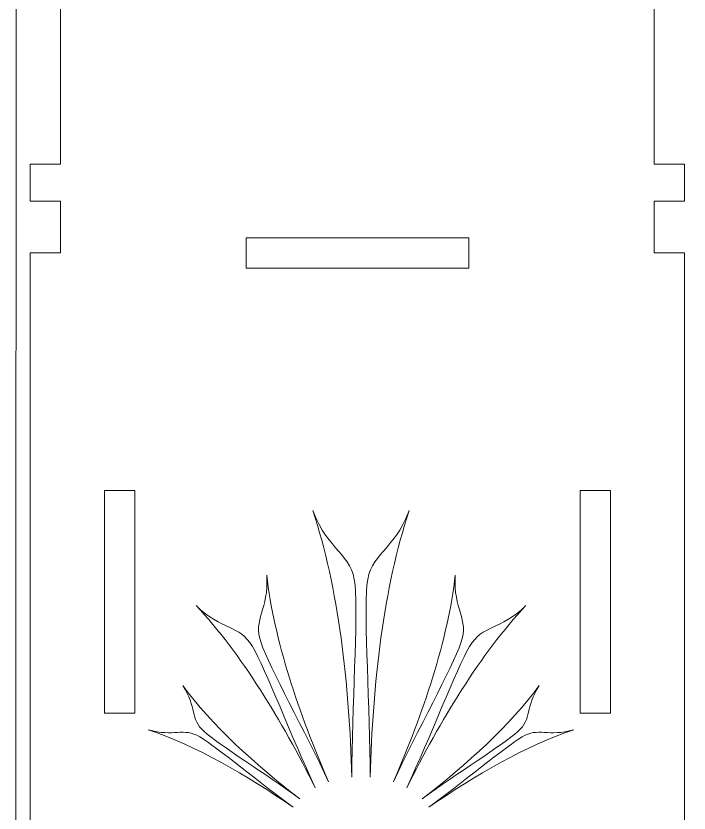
# Model space of a CAD drawing. Header units: inches. Extents: x -487 to 78, y 105 to 340.
# Drawn here: x -391.2 to -320.9, y 174.3 to 257.4 of the extents above; entities that cross this region are included whole.
import ezdxf

# ---------------------------------------------------------------- set-up
doc = ezdxf.new("R2010")
doc.units = ezdxf.units.IN
doc.header["$MEASUREMENT"] = 0
for name, color, linetype in [('Capa 1', 7, 'Continuous'), ('Capa 2', 20, 'Continuous'), ('Capa 3', 150, 'Continuous')]:
    doc.layers.add(name, color=color, linetype=linetype)

msp = doc.modelspace()

# ---------------------------------------------------------------- linework, layer by layer
at = {"layer": 'Capa 1', "color": 28, "lineweight": 9, "true_color": 0x11100b}
for points in [[(-386.519, 280.695), (-386.519, 241.975), (-389.694, 241.975), (-389.694, 238.103), (-386.519, 238.103), (-386.519, 232.705), (-389.694, 232.705), (-389.694, 160.663)], [(-321.392, 160.663), (-321.392, 232.705), (-324.567, 232.705), (-324.567, 238.103), (-321.392, 238.103), (-321.392, 241.975), (-324.567, 241.975), (-324.567, 280.695)], [(-367.159, 234.293), (-367.159, 231.118), (-343.927, 231.118), (-343.927, 234.293), (-367.159, 234.293)], [(-381.95, 207.924), (-381.95, 184.693), (-378.775, 184.693), (-378.775, 207.924), (-381.95, 207.924)], [(-329.136, 207.924), (-329.136, 184.693), (-332.311, 184.693), (-332.311, 207.924), (-329.136, 207.924)]]:
    msp.add_lwpolyline(points, dxfattribs=at)
at = {"layer": 'Capa 2', "lineweight": 0}
for points in [[(-360.213, 205.826), (-358.533, 201.494), (-356.12, 201.415), (-355.785, 198.067), (-355.451, 194.719), (-356.131, 185.167), (-356.131, 178.037), (-356.382, 187.672), (-357.51, 197.853), (-360.213, 205.826)], [(-350.128, 205.826), (-351.808, 201.494), (-354.221, 201.415), (-354.556, 198.067), (-354.89, 194.719), (-354.21, 185.167), (-354.21, 178.037), (-353.959, 187.672), (-352.831, 197.853), (-350.128, 205.826)], [(-365.01, 199.1), (-364.765, 195.409), (-366.499, 194.59), (-365.607, 192.041), (-364.714, 189.492), (-360.975, 182.736), (-358.554, 177.533), (-361.642, 184.644), (-364.275, 192.429), (-365.01, 199.1)], [(-345.331, 199.1), (-345.576, 195.409), (-343.842, 194.59), (-344.734, 192.041), (-345.627, 189.492), (-349.367, 182.736), (-351.787, 177.533), (-348.699, 184.644), (-346.066, 192.429), (-345.331, 199.1)], [(-372.369, 195.917), (-369.673, 193.287), (-367.885, 193.991), (-366.504, 191.653), (-365.123, 189.315), (-362.376, 182.13), (-359.956, 176.927), (-363.41, 183.879), (-367.69, 190.952), (-372.369, 195.917)], [(-337.972, 195.917), (-340.668, 193.287), (-342.456, 193.991), (-343.837, 191.653), (-345.218, 189.315), (-347.965, 182.13), (-350.386, 176.927), (-346.931, 183.879), (-342.651, 190.952), (-337.972, 195.917)], [(-373.775, 187.586), (-372.244, 185.266), (-373.069, 184.134), (-371.54, 182.782), (-370.012, 181.43), (-365.065, 178.321), (-361.554, 175.767), (-366.209, 179.332), (-370.817, 183.494), (-373.775, 187.586)], [(-336.566, 187.586), (-338.097, 185.266), (-337.272, 184.134), (-338.801, 182.782), (-340.329, 181.43), (-345.276, 178.321), (-348.787, 175.767), (-344.133, 179.332), (-339.524, 183.494), (-336.566, 187.586)], [(-377.386, 182.97), (-374.652, 182.188), (-373.749, 183.264), (-371.98, 182.219), (-370.212, 181.173), (-365.753, 177.441), (-362.242, 174.888), (-367.076, 178.224), (-372.493, 181.352), (-377.386, 182.97)], [(-332.955, 182.97), (-335.689, 182.188), (-336.592, 183.264), (-338.361, 182.219), (-340.129, 181.173), (-344.588, 177.441), (-348.099, 174.888), (-343.265, 178.224), (-337.848, 181.352), (-332.955, 182.97)]]:
    msp.add_open_spline(points, degree=3, knots=[0, 0, 0, 0, 1, 1, 1, 2, 2, 2, 3, 3, 3, 3], dxfattribs=at)
at = {"layer": 'Capa 3', "lineweight": 0}
msp.add_lwpolyline([(-391.165, 340.389), (78.122, 340.389), (78.122, 104.667), (-391.188, 104.712), (-391.165, 340.389)], dxfattribs=at)

doc.saveas('drawing.dxf')
